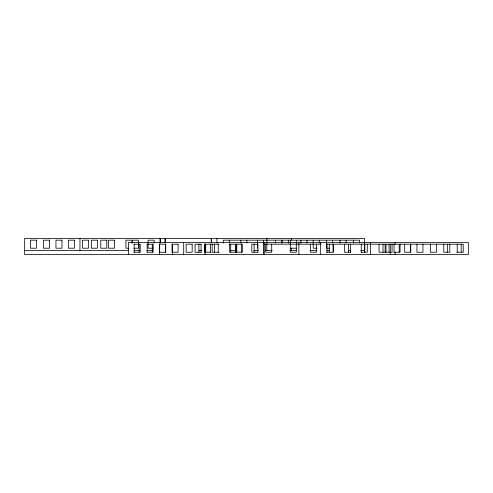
<?xml version="1.0" encoding="UTF-8"?>
<svg xmlns="http://www.w3.org/2000/svg" width="493" height="493" viewBox="0 0 493 493"><rect width="100%" height="100%" fill="white"/><g stroke="black" fill="none" stroke-linecap="round" stroke-linejoin="round"><path stroke-width="0.74" d="M133.874 244.189L140.222 244.189L140.222 252.231L133.874 252.231M147.019 244.189L153.169 244.189L153.169 252.231L147.019 252.231M159.412 244.189L165.71 244.189L165.71 252.231L159.412 252.231M201.193 244.189L195.055 244.189L195.055 252.231L201.193 252.231M210.973 244.189L204.503 244.189L204.503 252.231L210.973 252.231M211.725 244.189L218.984 244.189M229.399 244.189L242.18 244.189L242.18 252.231L229.676 252.231L229.676 244.189M257.888 244.189L251.831 244.189L251.831 252.231L257.888 252.231M264.174 244.189L321.017 244.189M326.243 244.189L463.247 244.189L463.247 252.231L456.672 252.231M128.211 248.207L125.949 248.207L125.949 240.171L131.976 240.171L131.976 243.092M133.93 248.207L138.453 248.207L138.453 240.171L132.42 240.171L132.42 243.092M152.627 248.207L148.103 248.207L148.103 240.171L154.136 240.171L154.136 243.092M290.303 248.207L296.336 248.207M316.974 248.207L313.209 248.207L313.209 240.171M329.651 248.207L326.637 248.207L326.637 240.171M24.65 250.518L128.476 250.518M133.837 250.518L139.242 250.518M146.92 250.518L152.312 250.518M198.987 250.518L201.545 250.518M230.755 250.518L236.93 250.518M253.796 250.518L258.468 250.518M265.32 250.518L272.241 250.518M289.921 250.518L296.848 250.518M310.005 250.518L316.931 250.518M326.884 250.518L329.238 250.518M348.452 250.518L350.776 250.518M360.771 250.518L364.623 250.518M218.984 252.231L212.181 252.231L212.181 244.189M326.243 252.231L333.028 252.231L333.028 244.189M350.696 252.231L344.564 252.231L344.564 244.189M361.024 252.231L367.279 252.231L367.279 244.189M393.938 252.219L400.063 252.231L400.063 244.189M461.195 244.189L461.195 252.231M457.214 244.189L457.214 252.231M449.819 244.189L449.819 252.231L443.786 252.231L443.786 244.189M447.564 244.189L447.564 252.231M436.391 244.189L436.391 252.231L430.364 252.231L430.364 244.189M422.963 244.189L422.963 252.231L416.936 252.231L416.936 244.189M410.712 244.177L410.712 252.219L404.642 252.231L404.685 244.177M410.675 244.189L410.675 252.231M399.213 244.177L399.213 252.219M395.183 242.482L395.183 244.189M395.183 252.231L395.183 254.542M394.03 244.189L394.03 252.231M392.058 244.189L392.058 252.231L379.074 252.231L379.074 244.189M390.32 243.986L390.32 254.542M389.057 244.189L389.057 252.231M386.025 244.189L386.025 252.231M385.101 244.189L385.101 252.231M383.024 244.189L383.024 252.231M370.582 242.482L370.582 254.542M364.795 244.189L364.795 252.231M364.623 252.533L364.623 238.458L24.65 238.458L24.65 254.542L468.35 254.542L468.35 242.482L128.377 242.482L128.377 254.542M361.246 244.189L361.246 252.231M359.52 243.092L359.52 240.171L223.267 240.171L223.267 243.092M353.487 240.171L353.487 243.092M350.591 244.189L350.591 252.231M348.434 244.189L348.434 252.231M346.092 240.171L346.092 243.092M340.059 240.171L340.059 243.092M333.397 244.189L333.397 252.231M332.664 240.171L332.664 243.092M329.256 244.189L329.256 252.231M326.995 244.189L326.995 252.231M320.653 242.482L320.653 254.542M319.236 240.171L319.236 243.092M316.592 244.189L316.592 252.231L310.565 252.231L310.565 244.189M306.948 240.171L306.948 243.092M300.915 240.171L300.915 243.092M298.863 242.482L298.863 254.542M296.336 240.171L296.293 252.231L290.26 252.231L290.303 240.171M291.462 238.458L291.462 240.171M291.462 248.207L291.462 250.518M288.331 240.171L288.331 243.092M282.298 240.171L282.298 243.092M281.374 240.171L281.374 243.092M275.347 240.171L275.347 243.092M271.692 244.189L271.692 252.231L265.659 252.231L265.659 244.189M266.855 238.458L266.855 250.518M264.174 242.482L264.174 254.542M263.73 242.482L263.73 254.542M263.552 240.171L263.552 243.092M257.864 244.189L257.864 252.231M257.519 240.171L257.519 248.207M254.123 244.189L254.123 252.231M246.87 240.171L246.87 243.092M241.78 244.189L241.78 252.231M240.837 240.171L240.837 243.092M236.757 244.189L236.757 252.231M236.147 244.189L236.147 252.231M235.703 244.189L235.703 252.231M230.724 244.189L230.724 252.231M229.3 240.171L229.3 243.092M218.214 244.189L218.214 252.231M216.926 238.458L216.926 242.981M214.461 244.189L214.461 252.231M211.62 238.458L211.62 242.981M211.22 238.458L211.22 242.981M210.536 244.189L210.536 252.231M205.698 244.189L205.698 252.231M205.119 243.986L205.119 254.542M204.965 244.189L204.965 252.231M201.089 244.189L201.089 252.231M198.932 244.189L198.932 252.231M183.692 242.482L183.692 254.542M172.353 243.986L172.353 254.542M165.438 244.189L165.438 252.231M165.352 238.458L165.352 242.981M164.952 238.458L164.952 242.981M160.404 238.458L160.404 242.981M160.003 238.458L160.003 242.981M159.683 244.189L159.683 252.231M159.492 243.986L159.492 254.542M152.294 244.189L152.294 252.231M147.136 244.189L147.136 252.231M139.149 244.189L139.149 252.231M134.195 244.189L134.195 252.231M79.965 238.458L79.965 250.518M36.494 240.171L30.467 240.171L30.467 248.207L36.494 248.207L36.494 240.171M49.442 240.171L43.409 240.171L43.409 248.207L49.442 248.207L49.442 240.171M61.982 240.171L55.955 240.171L55.955 248.207L61.982 248.207L61.982 240.171M74.363 240.171L68.336 240.171L68.336 248.207L74.363 248.207L74.363 240.171M88.432 240.171L82.405 240.171L82.405 248.207L88.432 248.207L88.432 240.171M97.361 240.171L91.328 240.171L91.328 248.207L97.361 248.207L97.361 240.171M106.808 240.171L100.775 240.171L100.775 248.207L106.808 248.207L106.808 240.171M114.487 240.171L108.454 240.171L108.454 248.207L114.487 248.207L114.487 240.171M178.09 244.189L172.063 244.189L172.063 252.231L178.09 252.231L178.09 244.189M192.159 244.189L186.132 244.189L186.132 252.231L192.159 252.231L192.159 244.189"/></g></svg>
